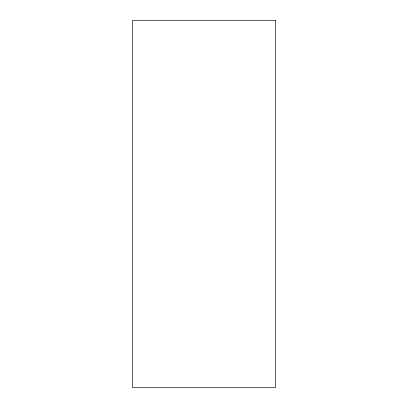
<?xml version="1.0" encoding="UTF-8"?>
<svg xmlns="http://www.w3.org/2000/svg" width="408" height="408" viewBox="0 0 408 408"><rect width="100%" height="100%" fill="white"/><g stroke="black" fill="none" stroke-linecap="round" stroke-linejoin="round"><path stroke-width="0.61" d="M275.4 20.4L132.6 20.4L132.6 387.6L275.4 387.6L275.4 20.4"/></g></svg>
